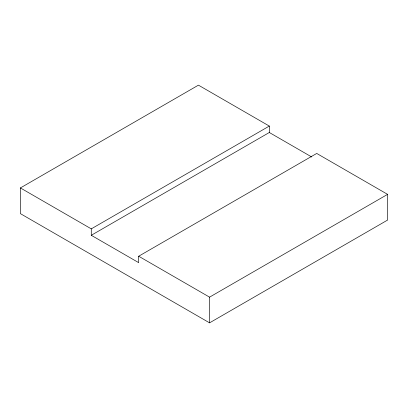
<?xml version="1.0" encoding="UTF-8"?>
<svg xmlns="http://www.w3.org/2000/svg" width="408" height="408" viewBox="0 0 408 408"><rect width="100%" height="100%" fill="white"/><g stroke="black" fill="none" stroke-linecap="round" stroke-linejoin="round"><path stroke-width="0.61" d="M91.28 235.289L138.684 262.655L138.684 256.229L316.72 153.439L387.6 194.361L387.6 220.06L209.564 322.85L20.4 213.639L20.4 187.94L198.436 85.15L269.316 126.072L269.316 132.498L91.28 235.289L91.28 228.863L269.316 126.072M138.684 256.229L209.564 297.151L387.6 194.361M269.316 132.498L311.758 157.004M20.4 187.94L91.28 228.863M209.564 297.151L209.564 322.85"/></g></svg>
